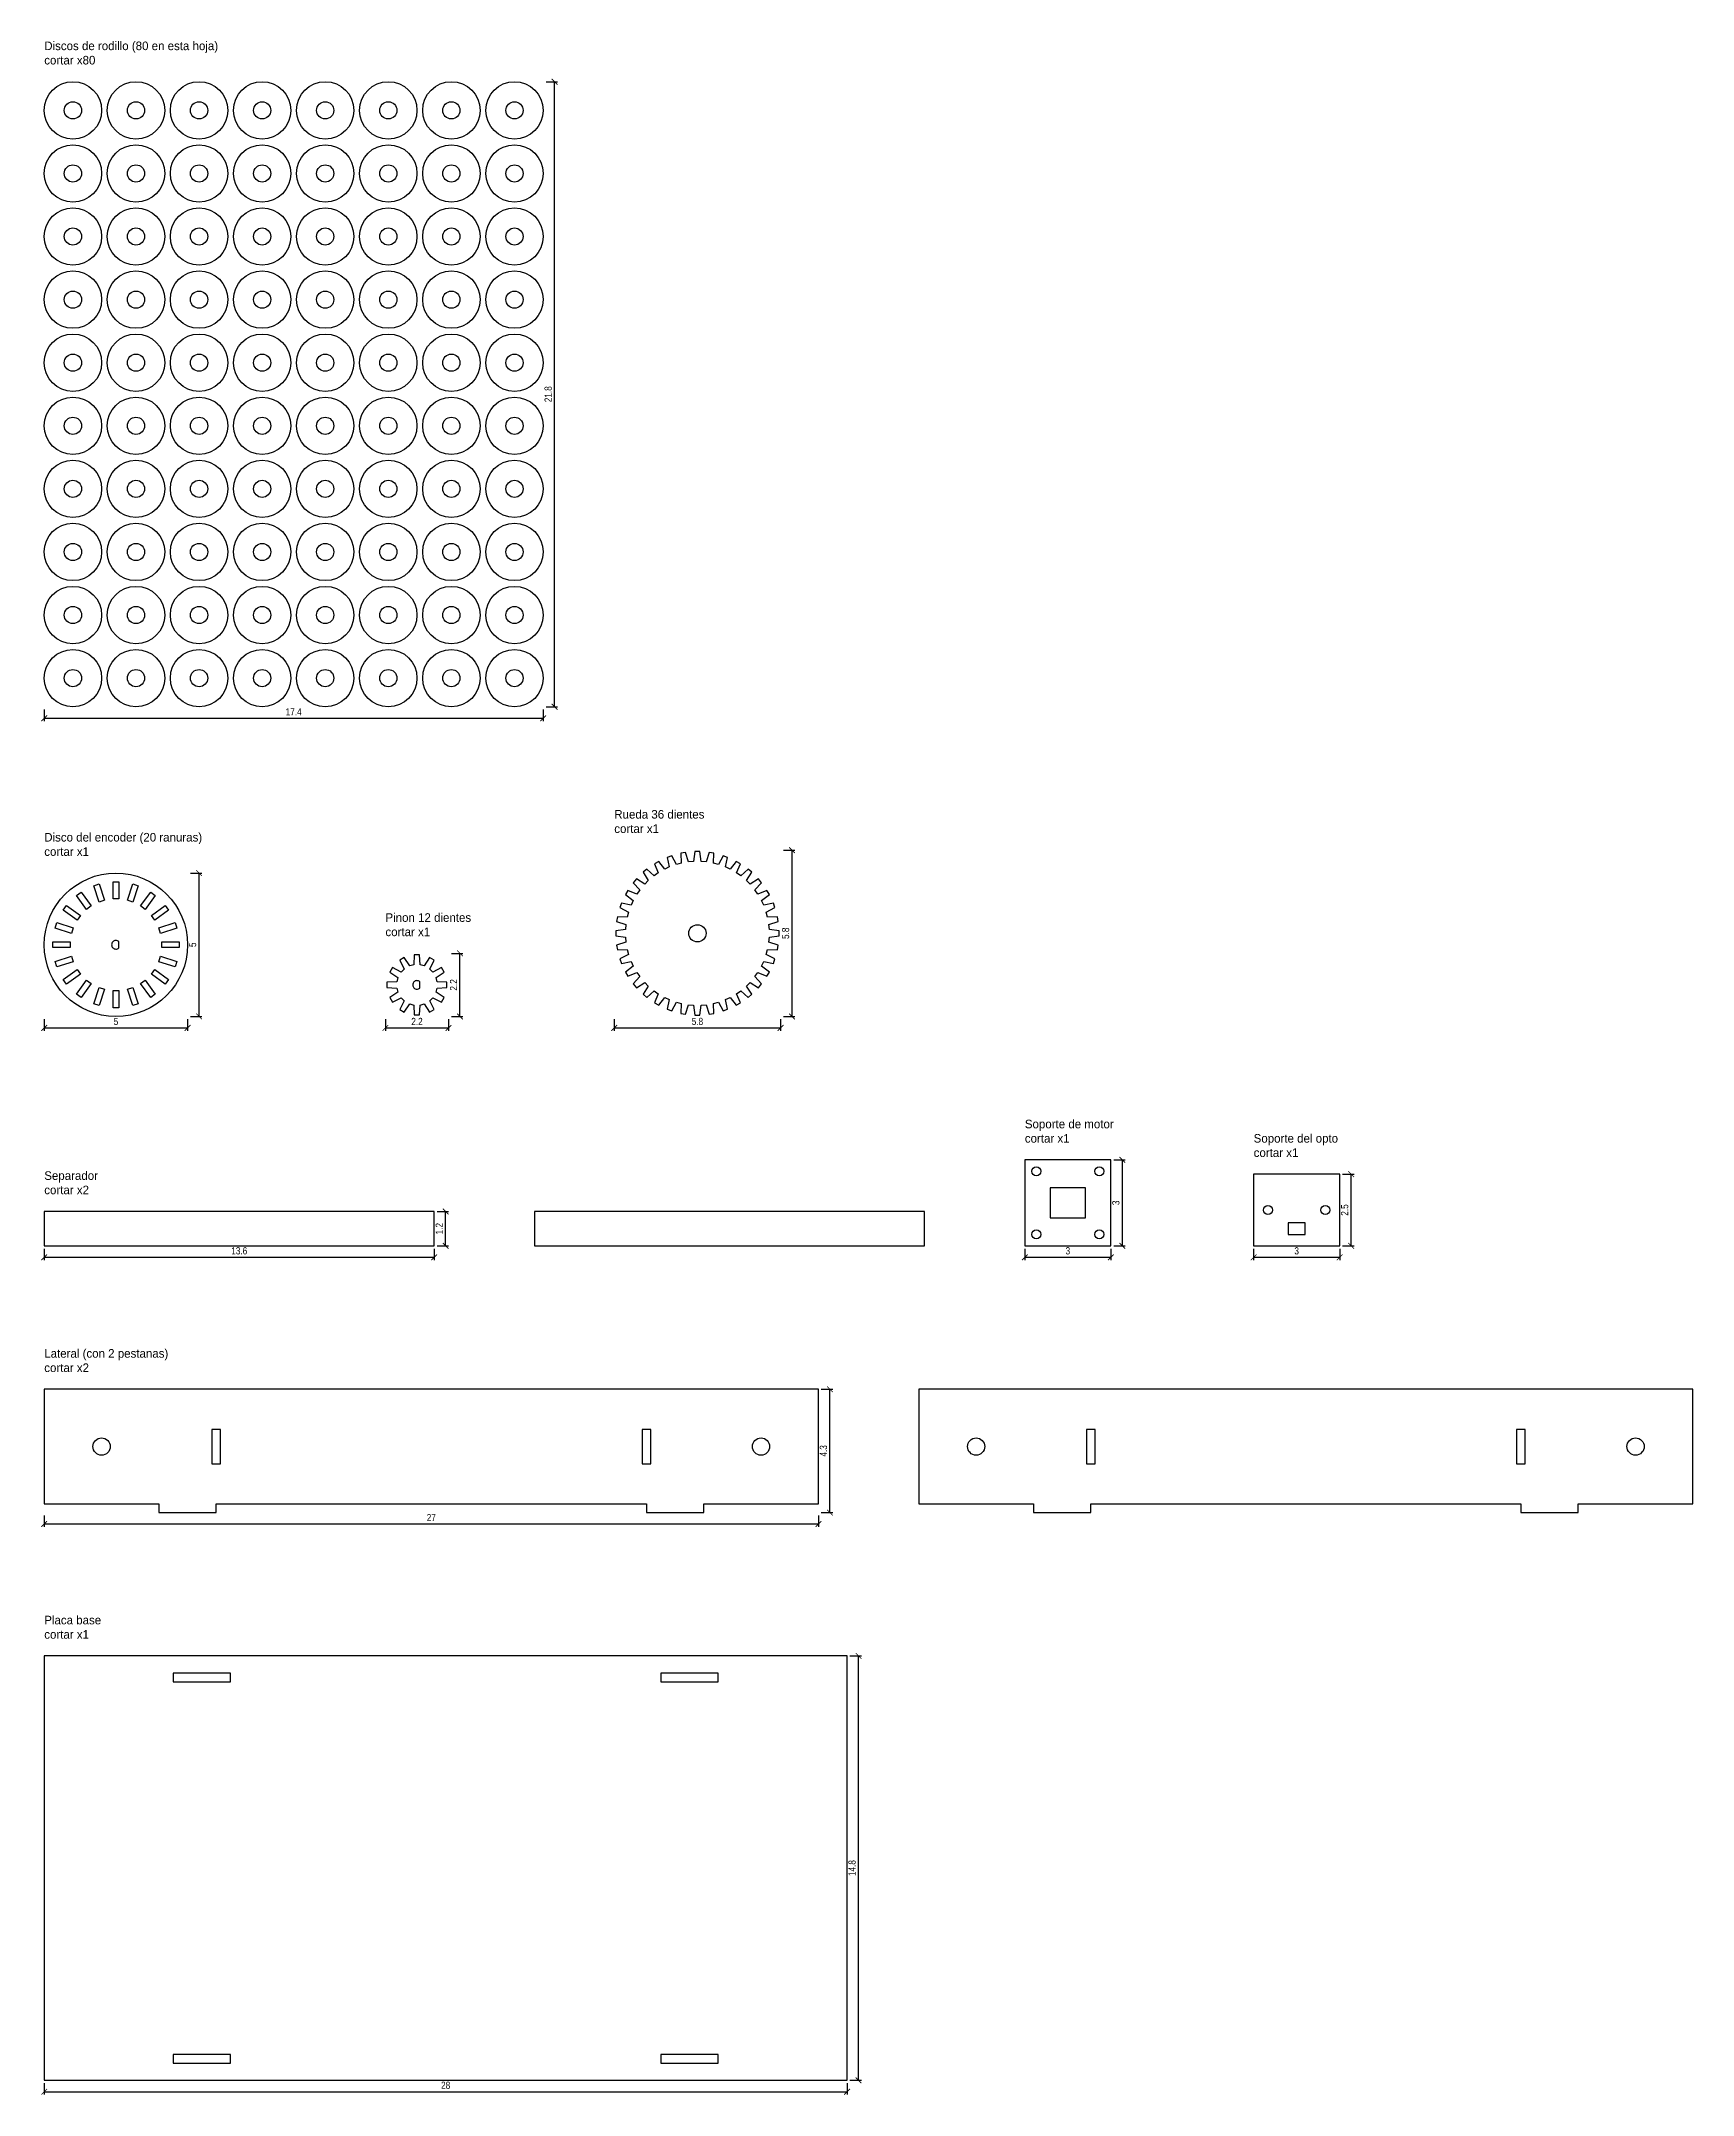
# Model space of a CAD drawing. Header units: centimetres. Extents: x 1.1 to 58.7, y 0.7 to 72.3.
import ezdxf

# ---------------------------------------------------------------- set-up
doc = ezdxf.new("R2010")
doc.units = ezdxf.units.CM
doc.layers.add('CORTE', color=1, linetype='Continuous')
doc.layers.add('ETIQUETA', color=5, linetype='Continuous')
doc.styles.add('OpenSansCondensed-Light', font='OpenSansCondensed-Light.ttf')
doc.dimstyles.new('EZDXF', dxfattribs={"dimtxt": 0.25, "dimasz": 0.175, "dimexe": 0.375, "dimexo": 0.125, "dimgap": 0.1, "dimtad": 1, "dimlfac": 100, "dimzin": 12, "dimdsep": 46, "dimtxsty": 'OpenSansCondensed-Light', "dimblk": 'ARCHTICK', "dimcen": 2.5, "dimazin": 3, "dimtfac": 0.5, "dimtmove": 2, "dimatfit": 3, "dimarcsym": 0})

# ---------------------------------------------------------------- blocks, each defined once
blk = doc.blocks.new('_ARCHTICK')
at = {"color": 0, "linetype": 'ByBlock', "const_width": 0.15}
blk.add_lwpolyline([(-0.5, -0.5), (0.5, 0.5)], dxfattribs=at)

msp = doc.modelspace()

# ---------------------------------------------------------------- linework, layer by layer
at = {"layer": 'CORTE'}
for points in [[(26.489, 41.069), (26.829, 41.115), (26.829, 41.285), (26.489, 41.331), (26.474, 41.506), (26.8, 41.611), (26.771, 41.778), (26.428, 41.765), (26.383, 41.935), (26.686, 42.095), (26.628, 42.254), (26.293, 42.182), (26.219, 42.341), (26.489, 42.551), (26.405, 42.698), (26.087, 42.568), (25.987, 42.712), (26.217, 42.966), (26.108, 43.096), (25.818, 42.914), (25.694, 43.038), (25.876, 43.328), (25.746, 43.437), (25.492, 43.207), (25.348, 43.307), (25.478, 43.625), (25.331, 43.709), (25.121, 43.439), (24.962, 43.513), (25.034, 43.848), (24.875, 43.906), (24.715, 43.603), (24.545, 43.648), (24.558, 43.991), (24.391, 44.02), (24.286, 43.694), (24.111, 43.709), (24.065, 44.049), (23.895, 44.049), (23.849, 43.709), (23.674, 43.694), (23.569, 44.02), (23.402, 43.991), (23.415, 43.648), (23.245, 43.603), (23.085, 43.906), (22.926, 43.848), (22.998, 43.513), (22.839, 43.439), (22.629, 43.709), (22.482, 43.625), (22.612, 43.307), (22.468, 43.207), (22.214, 43.437), (22.084, 43.328), (22.266, 43.038), (22.142, 42.914), (21.852, 43.096), (21.743, 42.966), (21.973, 42.712), (21.873, 42.568), (21.555, 42.698), (21.471, 42.551), (21.741, 42.341), (21.667, 42.182), (21.332, 42.254), (21.274, 42.095), (21.577, 41.935), (21.532, 41.765), (21.189, 41.778), (21.16, 41.611), (21.486, 41.506), (21.471, 41.331), (21.131, 41.285), (21.131, 41.115), (21.471, 41.069), (21.486, 40.894), (21.16, 40.789), (21.189, 40.622), (21.532, 40.635), (21.577, 40.465), (21.274, 40.305), (21.332, 40.146), (21.667, 40.218), (21.741, 40.059), (21.471, 39.849), (21.555, 39.702), (21.873, 39.832), (21.973, 39.688), (21.743, 39.434), (21.852, 39.304), (22.142, 39.486), (22.266, 39.362), (22.084, 39.072), (22.214, 38.963), (22.468, 39.193), (22.612, 39.093), (22.482, 38.775), (22.629, 38.691), (22.839, 38.961), (22.998, 38.887), (22.926, 38.552), (23.085, 38.494), (23.245, 38.797), (23.415, 38.752), (23.402, 38.409), (23.569, 38.38), (23.674, 38.706), (23.849, 38.691), (23.895, 38.351), (24.065, 38.351), (24.111, 38.691), (24.286, 38.706), (24.391, 38.38), (24.558, 38.409), (24.545, 38.752), (24.715, 38.797), (24.875, 38.494), (25.034, 38.552), (24.962, 38.887), (25.121, 38.961), (25.331, 38.691), (25.478, 38.775), (25.348, 39.093), (25.492, 39.193), (25.746, 38.963), (25.876, 39.072), (25.694, 39.362), (25.818, 39.486), (26.108, 39.304), (26.217, 39.434), (25.987, 39.688), (26.087, 39.832), (26.405, 39.702), (26.489, 39.849), (26.219, 40.059), (26.293, 40.218), (26.628, 40.146), (26.686, 40.305), (26.383, 40.465), (26.428, 40.635), (26.771, 40.622), (26.8, 40.789), (26.474, 40.894)], [(3.6, 42.4), (3.6, 43), (3.8, 43), (3.8, 42.4)], [(2.679, 42.036), (2.326, 42.521), (2.488, 42.639), (2.84, 42.153)], [(3.11, 42.291), (2.925, 42.861), (3.115, 42.923), (3.301, 42.353)], [(4.099, 42.353), (4.285, 42.923), (4.475, 42.861), (4.29, 42.291)], [(4.56, 42.153), (4.912, 42.639), (5.074, 42.521), (4.721, 42.036)], [(2.147, 41.199), (1.577, 41.385), (1.639, 41.575), (2.209, 41.39)], [(2.347, 41.66), (1.861, 42.012), (1.979, 42.174), (2.464, 41.821)], [(4.936, 41.821), (5.421, 42.174), (5.539, 42.012), (5.053, 41.66)], [(5.191, 41.39), (5.761, 41.575), (5.823, 41.385), (5.253, 41.199)], [(2.1, 40.7), (1.5, 40.7), (1.5, 40.9), (2.1, 40.9)], [(3.8, 40.912), (3.777, 40.929), (3.751, 40.941), (3.723, 40.948), (3.694, 40.95), (3.666, 40.946), (3.639, 40.937), (3.614, 40.923), (3.592, 40.904), (3.574, 40.882), (3.561, 40.856), (3.553, 40.829), (3.55, 40.8), (3.553, 40.771), (3.561, 40.744), (3.574, 40.718), (3.592, 40.696), (3.614, 40.677), (3.639, 40.663), (3.666, 40.654), (3.694, 40.65), (3.723, 40.652), (3.751, 40.659), (3.777, 40.671), (3.8, 40.688)], [(5.3, 40.9), (5.9, 40.9), (5.9, 40.7), (5.3, 40.7)], [(2.209, 40.21), (1.639, 40.025), (1.577, 40.215), (2.147, 40.401)], [(5.253, 40.401), (5.823, 40.215), (5.761, 40.025), (5.191, 40.21)], [(14.904, 39.289), (15.246, 39.307), (15.246, 39.493), (14.904, 39.511), (14.865, 39.655), (15.152, 39.842), (15.059, 40.004), (14.754, 39.848), (14.648, 39.954), (14.804, 40.259), (14.642, 40.352), (14.455, 40.065), (14.311, 40.104), (14.293, 40.446), (14.107, 40.446), (14.089, 40.104), (13.945, 40.065), (13.758, 40.352), (13.596, 40.259), (13.752, 39.954), (13.646, 39.848), (13.341, 40.004), (13.248, 39.842), (13.535, 39.655), (13.496, 39.511), (13.154, 39.493), (13.154, 39.307), (13.496, 39.289), (13.535, 39.145), (13.248, 38.958), (13.341, 38.796), (13.646, 38.952), (13.752, 38.846), (13.596, 38.541), (13.758, 38.448), (13.945, 38.735), (14.089, 38.696), (14.107, 38.354), (14.293, 38.354), (14.311, 38.696), (14.455, 38.735), (14.642, 38.448), (14.804, 38.541), (14.648, 38.846), (14.754, 38.952), (15.059, 38.796), (15.152, 38.958), (14.865, 39.145)], [(2.464, 39.779), (1.979, 39.426), (1.861, 39.588), (2.347, 39.94)], [(2.84, 39.447), (2.488, 38.961), (2.326, 39.079), (2.679, 39.564)], [(4.721, 39.564), (5.074, 39.079), (4.912, 38.961), (4.56, 39.447)], [(5.053, 39.94), (5.539, 39.588), (5.421, 39.426), (4.936, 39.779)], [(14.3, 39.512), (14.277, 39.529), (14.251, 39.541), (14.223, 39.548), (14.194, 39.55), (14.166, 39.546), (14.139, 39.537), (14.114, 39.523), (14.092, 39.504), (14.074, 39.482), (14.061, 39.456), (14.053, 39.429), (14.05, 39.4), (14.053, 39.371), (14.061, 39.344), (14.074, 39.318), (14.092, 39.296), (14.114, 39.277), (14.139, 39.263), (14.166, 39.254), (14.194, 39.25), (14.223, 39.252), (14.251, 39.259), (14.277, 39.271), (14.3, 39.288)], [(3.301, 39.247), (3.115, 38.677), (2.925, 38.739), (3.11, 39.309)], [(3.8, 39.2), (3.8, 38.6), (3.6, 38.6), (3.6, 39.2)], [(4.29, 39.309), (4.475, 38.739), (4.285, 38.677), (4.099, 39.247)], [(35.4, 30.3), (38.4, 30.3), (38.4, 33.3), (35.4, 33.3)], [(36.28, 31.28), (37.52, 31.28), (37.52, 32.32), (36.28, 32.32)], [(43.38, 30.3), (46.38, 30.3), (46.38, 32.8), (43.38, 32.8)], [(1.2, 30.3), (14.8, 30.3), (14.8, 31.5), (1.2, 31.5)], [(18.3, 30.3), (31.9, 30.3), (31.9, 31.5), (18.3, 31.5)], [(44.58, 30.7), (45.18, 30.7), (45.18, 31.1), (44.58, 31.1)], [(1.2, 21.3), (5.2, 21.3), (5.2, 21), (7.2, 21), (7.2, 21.3), (22.2, 21.3), (22.2, 21), (24.2, 21), (24.2, 21.3), (28.2, 21.3), (28.2, 25.3), (1.2, 25.3)], [(31.7, 21.3), (35.7, 21.3), (35.7, 21), (37.7, 21), (37.7, 21.3), (52.7, 21.3), (52.7, 21), (54.7, 21), (54.7, 21.3), (58.7, 21.3), (58.7, 25.3), (31.7, 25.3)], [(7.05, 22.7), (7.35, 22.7), (7.35, 23.9), (7.05, 23.9)], [(22.05, 22.7), (22.35, 22.7), (22.35, 23.9), (22.05, 23.9)], [(37.55, 22.7), (37.85, 22.7), (37.85, 23.9), (37.55, 23.9)], [(52.55, 22.7), (52.85, 22.7), (52.85, 23.9), (52.55, 23.9)], [(1.2, 1.2), (29.2, 1.2), (29.2, 16), (1.2, 16)], [(5.7, 15.1), (7.7, 15.1), (7.7, 15.4), (5.7, 15.4)], [(22.7, 15.1), (24.7, 15.1), (24.7, 15.4), (22.7, 15.4)], [(5.7, 1.8), (7.7, 1.8), (7.7, 2.1), (5.7, 2.1)], [(22.7, 1.8), (24.7, 1.8), (24.7, 2.1), (22.7, 2.1)]]:
    msp.add_lwpolyline(points, close=True, dxfattribs=at)
for centre, radius in [((2.2, 69.9), 1), ((2.2, 69.9), 0.3), ((4.4, 69.9), 1), ((4.4, 69.9), 0.3), ((6.6, 69.9), 1), ((6.6, 69.9), 0.3), ((8.8, 69.9), 1), ((8.8, 69.9), 0.3), ((11, 69.9), 1), ((11, 69.9), 0.3), ((13.2, 69.9), 1), ((13.2, 69.9), 0.3), ((15.4, 69.9), 1), ((15.4, 69.9), 0.3), ((17.6, 69.9), 1), ((17.6, 69.9), 0.3), ((2.2, 67.7), 1), ((4.4, 67.7), 1), ((6.6, 67.7), 1), ((8.8, 67.7), 1), ((11, 67.7), 1), ((13.2, 67.7), 1), ((15.4, 67.7), 1), ((17.6, 67.7), 1), ((2.2, 67.7), 0.3), ((4.4, 67.7), 0.3), ((6.6, 67.7), 0.3), ((8.8, 67.7), 0.3), ((11, 67.7), 0.3), ((13.2, 67.7), 0.3), ((15.4, 67.7), 0.3), ((17.6, 67.7), 0.3), ((2.2, 65.5), 1), ((4.4, 65.5), 1), ((6.6, 65.5), 1), ((8.8, 65.5), 1), ((11, 65.5), 1), ((13.2, 65.5), 1), ((15.4, 65.5), 1), ((17.6, 65.5), 1), ((2.2, 65.5), 0.3), ((4.4, 65.5), 0.3), ((6.6, 65.5), 0.3), ((8.8, 65.5), 0.3), ((11, 65.5), 0.3), ((13.2, 65.5), 0.3), ((15.4, 65.5), 0.3), ((17.6, 65.5), 0.3), ((2.2, 63.3), 1), ((4.4, 63.3), 1), ((6.6, 63.3), 1), ((8.8, 63.3), 1), ((11, 63.3), 1), ((13.2, 63.3), 1), ((15.4, 63.3), 1), ((17.6, 63.3), 1), ((2.2, 63.3), 0.3), ((4.4, 63.3), 0.3), ((6.6, 63.3), 0.3), ((8.8, 63.3), 0.3), ((11, 63.3), 0.3), ((13.2, 63.3), 0.3), ((15.4, 63.3), 0.3), ((17.6, 63.3), 0.3), ((2.2, 61.1), 1), ((4.4, 61.1), 1), ((6.6, 61.1), 1), ((8.8, 61.1), 1), ((11, 61.1), 1), ((13.2, 61.1), 1), ((15.4, 61.1), 1), ((17.6, 61.1), 1), ((2.2, 61.1), 0.3), ((4.4, 61.1), 0.3), ((6.6, 61.1), 0.3), ((8.8, 61.1), 0.3), ((11, 61.1), 0.3), ((13.2, 61.1), 0.3), ((15.4, 61.1), 0.3), ((17.6, 61.1), 0.3), ((2.2, 58.9), 1), ((4.4, 58.9), 1), ((6.6, 58.9), 1), ((8.8, 58.9), 1), ((11, 58.9), 1), ((13.2, 58.9), 1), ((15.4, 58.9), 1), ((17.6, 58.9), 1), ((2.2, 58.9), 0.3), ((4.4, 58.9), 0.3), ((6.6, 58.9), 0.3), ((8.8, 58.9), 0.3), ((11, 58.9), 0.3), ((13.2, 58.9), 0.3), ((15.4, 58.9), 0.3), ((17.6, 58.9), 0.3), ((2.2, 56.7), 1), ((4.4, 56.7), 1), ((6.6, 56.7), 1), ((8.8, 56.7), 1), ((11, 56.7), 1), ((13.2, 56.7), 1), ((15.4, 56.7), 1), ((17.6, 56.7), 1), ((2.2, 56.7), 0.3), ((4.4, 56.7), 0.3), ((6.6, 56.7), 0.3), ((8.8, 56.7), 0.3), ((11, 56.7), 0.3), ((13.2, 56.7), 0.3), ((15.4, 56.7), 0.3), ((17.6, 56.7), 0.3), ((2.2, 54.5), 1), ((4.4, 54.5), 1), ((6.6, 54.5), 1), ((8.8, 54.5), 1), ((11, 54.5), 1), ((13.2, 54.5), 1), ((15.4, 54.5), 1), ((17.6, 54.5), 1), ((2.2, 54.5), 0.3), ((4.4, 54.5), 0.3), ((6.6, 54.5), 0.3), ((8.8, 54.5), 0.3), ((11, 54.5), 0.3), ((13.2, 54.5), 0.3), ((15.4, 54.5), 0.3), ((17.6, 54.5), 0.3), ((2.2, 52.3), 1), ((4.4, 52.3), 1), ((6.6, 52.3), 1), ((8.8, 52.3), 1), ((11, 52.3), 1), ((13.2, 52.3), 1), ((15.4, 52.3), 1), ((17.6, 52.3), 1), ((2.2, 52.3), 0.3), ((4.4, 52.3), 0.3), ((6.6, 52.3), 0.3), ((8.8, 52.3), 0.3), ((11, 52.3), 0.3), ((13.2, 52.3), 0.3), ((15.4, 52.3), 0.3), ((17.6, 52.3), 0.3), ((2.2, 50.1), 1), ((4.4, 50.1), 1), ((6.6, 50.1), 1), ((8.8, 50.1), 1), ((11, 50.1), 1), ((13.2, 50.1), 1), ((15.4, 50.1), 1), ((17.6, 50.1), 1), ((2.2, 50.1), 0.3), ((4.4, 50.1), 0.3), ((6.6, 50.1), 0.3), ((8.8, 50.1), 0.3), ((11, 50.1), 0.3), ((13.2, 50.1), 0.3), ((15.4, 50.1), 0.3), ((17.6, 50.1), 0.3), ((3.7, 40.8), 2.5), ((23.98, 41.2), 0.3), ((35.8, 32.9), 0.16), ((38, 32.9), 0.16), ((43.88, 31.55), 0.16), ((45.88, 31.55), 0.16), ((35.8, 30.7), 0.16), ((38, 30.7), 0.16), ((3.2, 23.3), 0.3), ((26.2, 23.3), 0.3), ((33.7, 23.3), 0.3), ((56.7, 23.3), 0.3)]:
    msp.add_circle(centre, radius, dxfattribs=at)

# ---------------------------------------------------------------- texts
at = {"layer": 'ETIQUETA'}
for s, p in [('cortar x80', (1.2, 71.5)), ('Discos de rodillo (80 en esta hoja)', (1.2, 72)), ('Rueda 36 dientes', (21.08, 45.2)), ('Disco del encoder (20 ranuras)', (1.2, 44.4)), ('cortar x1', (21.08, 44.7)), ('cortar x1', (1.2, 43.9)), ('Pinon 12 dientes', (13.1, 41.6)), ('cortar x1', (13.1, 41.1)), ('Soporte de motor', (35.4, 34.4)), ('cortar x1', (35.4, 33.9)), ('cortar x1', (43.38, 33.4)), ('Soporte del opto', (43.38, 33.9)), ('cortar x2', (1.2, 32.1)), ('Separador', (1.2, 32.6)), ('Lateral (con 2 pestanas)', (1.2, 26.4)), ('cortar x2', (1.2, 25.9)), ('Placa base', (1.2, 17.1)), ('cortar x1', (1.2, 16.6))]:
    msp.add_text(s, height=0.3, dxfattribs=at).set_placement(p)

# ---------------------------------------------------------------- dimensions: what is measured, and where the dimension line sits
for base, p1, p2 in [((19, 49.1), (18.6, 49.1), (18.6, 70.9)), ((27.28, 38.3), (26.88, 38.3), (26.88, 44.1)), ((6.6, 38.3), (6.2, 38.3), (6.2, 43.3)), ((15.7, 38.3), (15.3, 38.3), (15.3, 40.5)), ((38.8, 30.3), (38.4, 30.3), (38.4, 33.3)), ((46.78, 30.3), (46.38, 30.3), (46.38, 32.8)), ((15.2, 30.3), (14.8, 30.3), (14.8, 31.5)), ((28.6, 21), (28.2, 21), (28.2, 25.3)), ((29.6, 1.2), (29.2, 1.2), (29.2, 16))]:
    msp.add_linear_dim(base=base, p1=p1, p2=p2, angle=90, dimstyle='EZDXF', override={"dimtxt": 0.25, "dimasz": 0.2, "dimexe": 0.1, "dimexo": 0.1, "dimdec": 2, "dimlfac": 1, "dimzin": 8}, dxfattribs=at).render()
for base, p1, p2 in [((1.2, 48.7), (1.2, 49.1), (18.6, 49.1)), ((1.2, 37.9), (1.2, 38.3), (6.2, 38.3)), ((13.1, 37.9), (13.1, 38.3), (15.3, 38.3)), ((21.08, 37.9), (21.08, 38.3), (26.88, 38.3)), ((1.2, 29.9), (1.2, 30.3), (14.8, 30.3)), ((35.4, 29.9), (35.4, 30.3), (38.4, 30.3)), ((43.38, 29.9), (43.38, 30.3), (46.38, 30.3)), ((1.2, 20.6), (1.2, 21), (28.2, 21)), ((1.2, 0.8), (1.2, 1.2), (29.2, 1.2))]:
    msp.add_linear_dim(base=base, p1=p1, p2=p2, dimstyle='EZDXF', override={"dimtxt": 0.25, "dimasz": 0.2, "dimexe": 0.1, "dimexo": 0.1, "dimdec": 2, "dimlfac": 1, "dimzin": 8}, dxfattribs=at).render()

doc.saveas('drawing.dxf')
